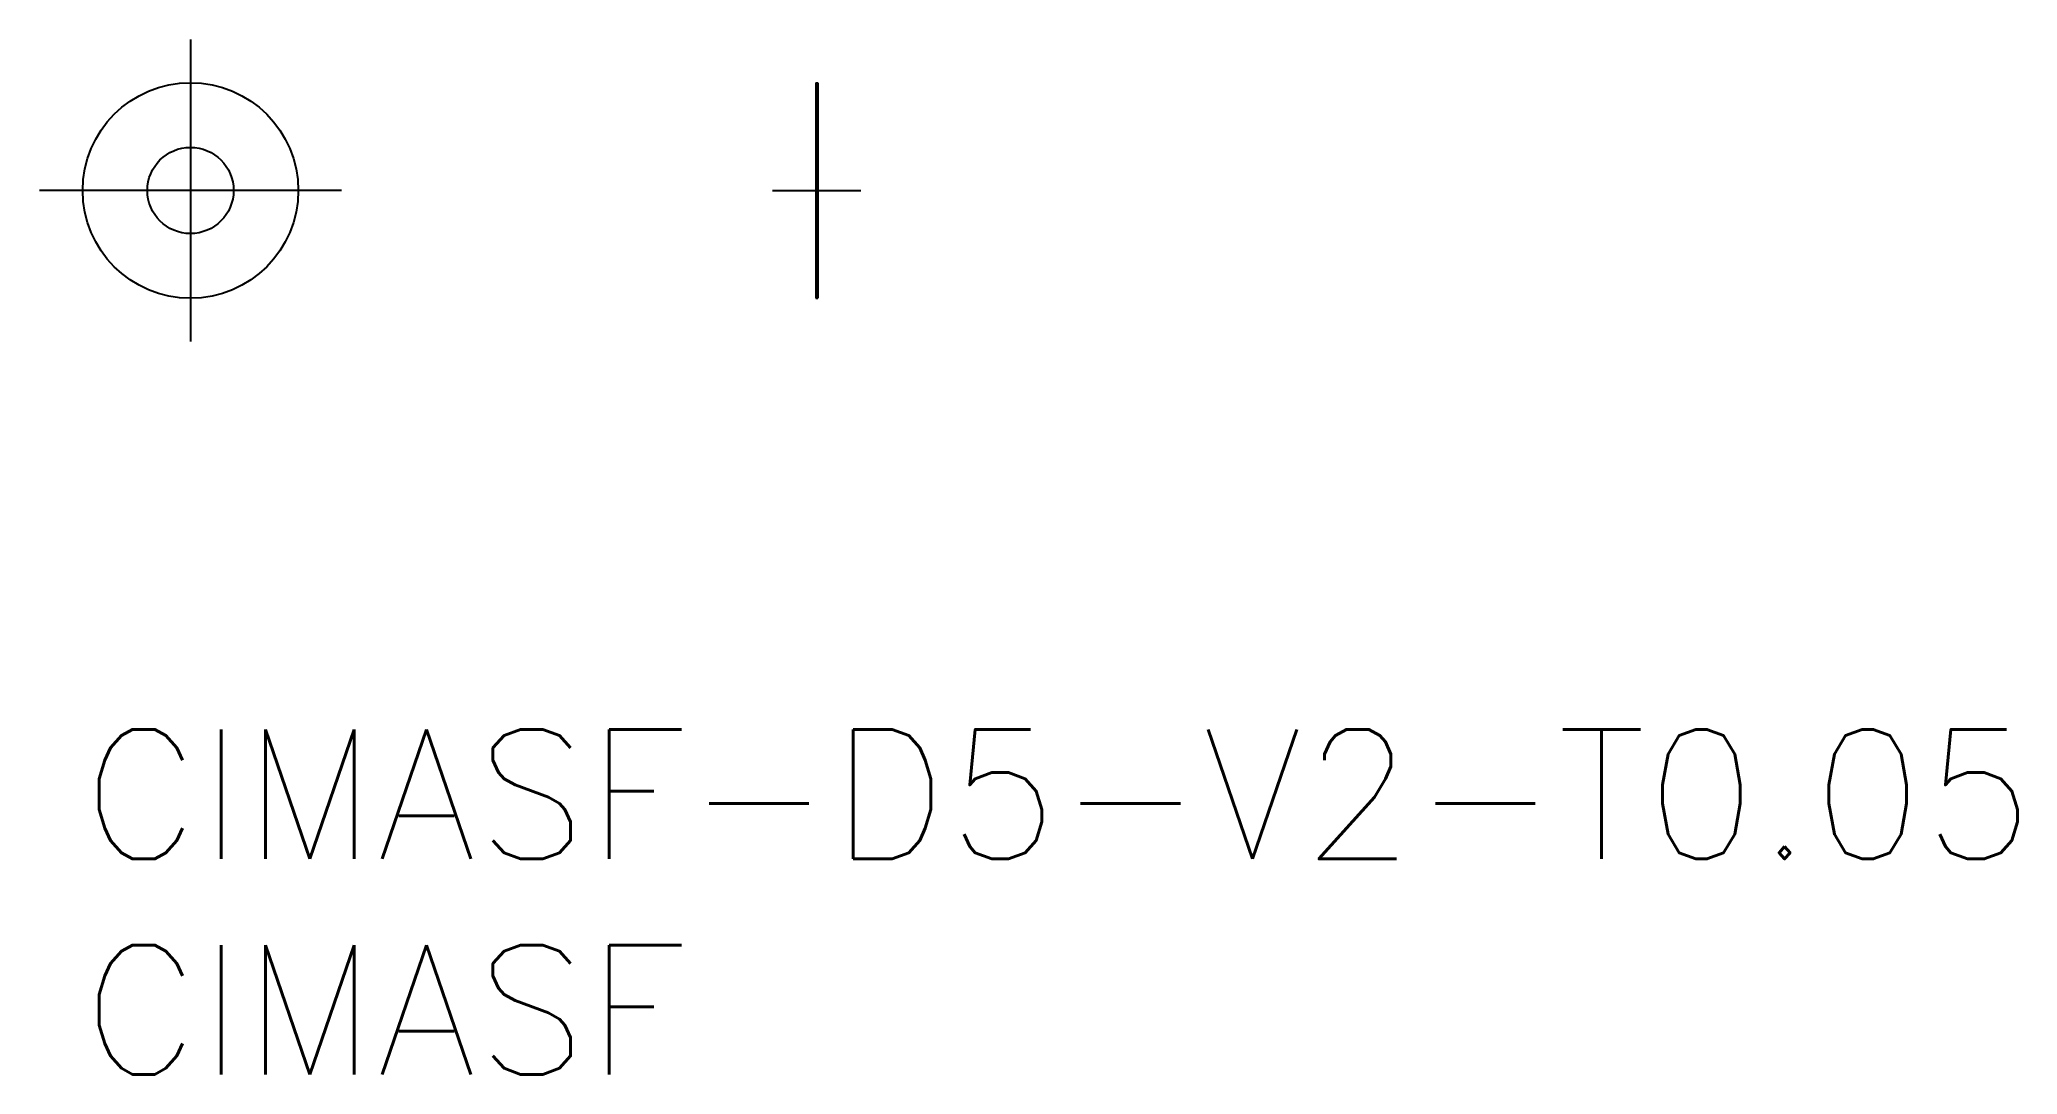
# Model space of a CAD drawing. Extents: x -1 to 44.9, y -8 to 16.
import ezdxf

# ---------------------------------------------------------------- set-up
doc = ezdxf.new("R2010")
doc.units = 0
doc.header["$LTSCALE"] = 0.5
doc.linetypes.add('CENTER', pattern=[50.8, 31.75, -6.35, 6.35, -6.35])
doc.linetypes.add('DASHED', pattern=[19.05, 12.7, -6.35])
for name, color, linetype in [('MSM_CENTER', 1, 'CENTER'), ('MSM_CONTINUOUS', 7, 'CONTINUOUS'), ('MSM_DASHED', 4, 'DASHED'), ('MSM_PART_NUMBER', 7, 'CONTINUOUS')]:
    doc.layers.add(name, color=color, linetype=linetype)
doc.styles.get("Standard").update_dxf_attribs({"font": 'txt.shx', "height": 1, "bigfont": 'bigfont.shx'})

# ---------------------------------------------------------------- blocks, each defined once
blk = doc.blocks.new('*U7')
at = {"layer": 'MSM_PART_NUMBER'}
blk.add_text('CIMASF-D5-V2-T0.05', height=3, dxfattribs=at).set_placement((0, -3))
blk = doc.blocks.new('*U8')
at = {"layer": 'MSM_PART_NUMBER'}
blk.add_text('CIMASF', height=3, dxfattribs=at).set_placement((0, -8))

msp = doc.modelspace()

# ---------------------------------------------------------------- linework, layer by layer
at = {"layer": 'MSM_CENTER'}
for p, q in [((2.5, 16), (2.5, 9)), ((6, 12.5), (-1, 12.5)), ((16, 12.5), (18.05, 12.5))]:
    msp.add_line(p, q, dxfattribs=at)
at = {"layer": 'MSM_CONTINUOUS'}
for p, q in [((17, 15), (17, 10)), ((17, 15), (17.05, 15)), ((17.05, 15), (17.05, 10)), ((17, 10), (17.05, 10))]:
    msp.add_line(p, q, dxfattribs=at)
for radius in [2.5, 1]:
    msp.add_circle((2.5, 12.5), radius, dxfattribs=at)
at = {"layer": 'MSM_DASHED'}
for p, q in [((17, 13.5), (17.05, 13.5)), ((17, 11.5), (17.05, 11.5))]:
    msp.add_line(p, q, dxfattribs=at)

# ---------------------------------------------------------------- block references
at = {"layer": 'MSM_CONTINUOUS'}
for name in ['*U7', '*U8']:
    msp.add_blockref(name, (0, 0), dxfattribs=at)

doc.saveas('drawing.dxf')
